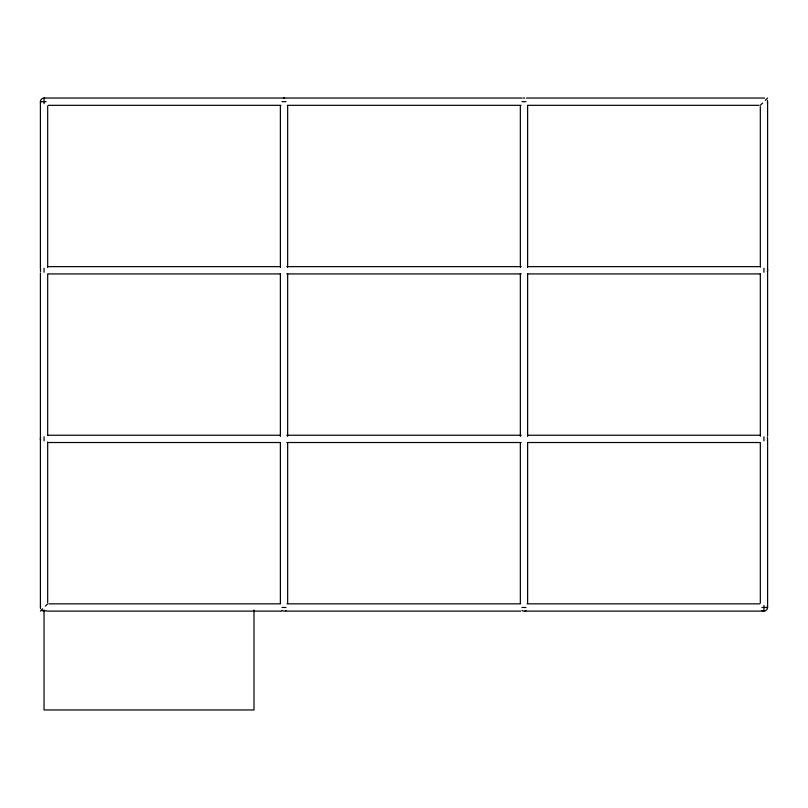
<?xml version="1.0" encoding="UTF-8"?>
<svg xmlns="http://www.w3.org/2000/svg" width="808" height="808" viewBox="0 0 808 808"><rect width="100%" height="100%" fill="white"/><g stroke="black" fill="none" stroke-linecap="round" stroke-linejoin="round"><path stroke-width="1.21" d="M40.41 611.111L42.703 608.818M47.672 603.839L45.379 606.141M760.328 105.313L762.621 103.02M767.59 98.051L765.297 100.343M522.14 98.041L44.046 98.041L44.046 103.646M526.402 98.041L763.318 98.041A3.646 3.646 0 0 1 764.651 98.111M46.076 101.677L40.4 101.677L40.4 268.64M281.982 101.677L285.981 101.677M521.958 101.677L525.957 101.677M48.308 105.323L280.952 105.323M287.355 105.323L521.069 105.323M527.472 105.323L759.055 105.323M48.298 266.64L280.467 266.64M286.85 266.64L521.15 266.64M527.533 266.64L759.702 266.64M48.298 273.922L280.467 273.922M286.85 273.922L521.15 273.922M527.533 273.922L759.702 273.922M48.298 435.239L280.467 435.239M286.85 435.239L521.15 435.239M527.533 435.239L759.702 435.239M48.298 442.521L280.467 442.521M286.85 442.521L521.15 442.521M527.533 442.521L759.702 442.521M48.945 603.839L280.527 603.839M286.931 603.839L520.645 603.839M527.048 603.839L759.692 603.839M281.982 607.475L285.981 607.475M521.958 607.475L525.957 607.475M761.995 607.475L767.6 607.475L767.6 440.522M46.814 611.121L281.598 611.121M285.86 611.121L520.645 611.121M524.907 611.121L763.954 611.121L763.954 605.445M767.6 102.323L767.6 436.239M763.954 268.246L763.954 272.245M763.954 436.845L763.954 440.845M760.318 106.605L760.318 267.135M760.318 273.559L760.318 436.239M760.318 442.663L760.318 603.192M527.624 105.929L527.624 267.448M527.624 273.821L527.624 436.401M527.624 442.774L527.624 603.222M520.342 105.929L520.342 267.448M520.342 273.821L520.342 436.401M520.342 442.774L520.342 603.222M287.658 105.929L287.658 267.448M287.658 273.821L287.658 436.401M287.658 442.774L287.658 603.222M280.376 105.929L280.376 267.448M280.376 273.821L280.376 436.401M280.376 442.774L280.376 603.222M254.005 609.979L254.005 709.959L44.046 709.959L44.046 609.979M47.682 105.959L47.682 267.569M47.682 273.993L47.682 435.603M47.682 442.016L47.682 602.556M44.046 268.246L44.046 272.245M44.046 436.845L44.046 440.845M40.4 272.922L40.4 606.838M40.653 103A3.646 3.646 0 0 1 44.733 98.111M767.347 606.151A3.646 3.646 0 0 1 761.924 610.495M767.347 100.354A3.646 3.646 0 0 1 767.327 103.06M767.347 268.953A3.646 3.646 0 0 1 767.327 271.66M767.347 437.552A3.646 3.646 0 0 1 767.327 440.259M523.332 98.101A3.646 3.646 0 0 1 524.685 98.111M525.957 610.545A3.646 3.646 0 0 1 521.958 610.495M283.356 98.101A3.646 3.646 0 0 1 284.709 98.111M285.981 610.545A3.646 3.646 0 0 1 281.982 610.495M40.653 271.599A3.646 3.646 0 0 1 40.673 268.892M40.653 440.198A3.646 3.646 0 0 1 40.673 437.492M46.005 610.545A3.646 3.646 0 0 1 42.006 610.495M40.653 608.798A3.646 3.646 0 0 1 40.673 606.091"/></g></svg>
